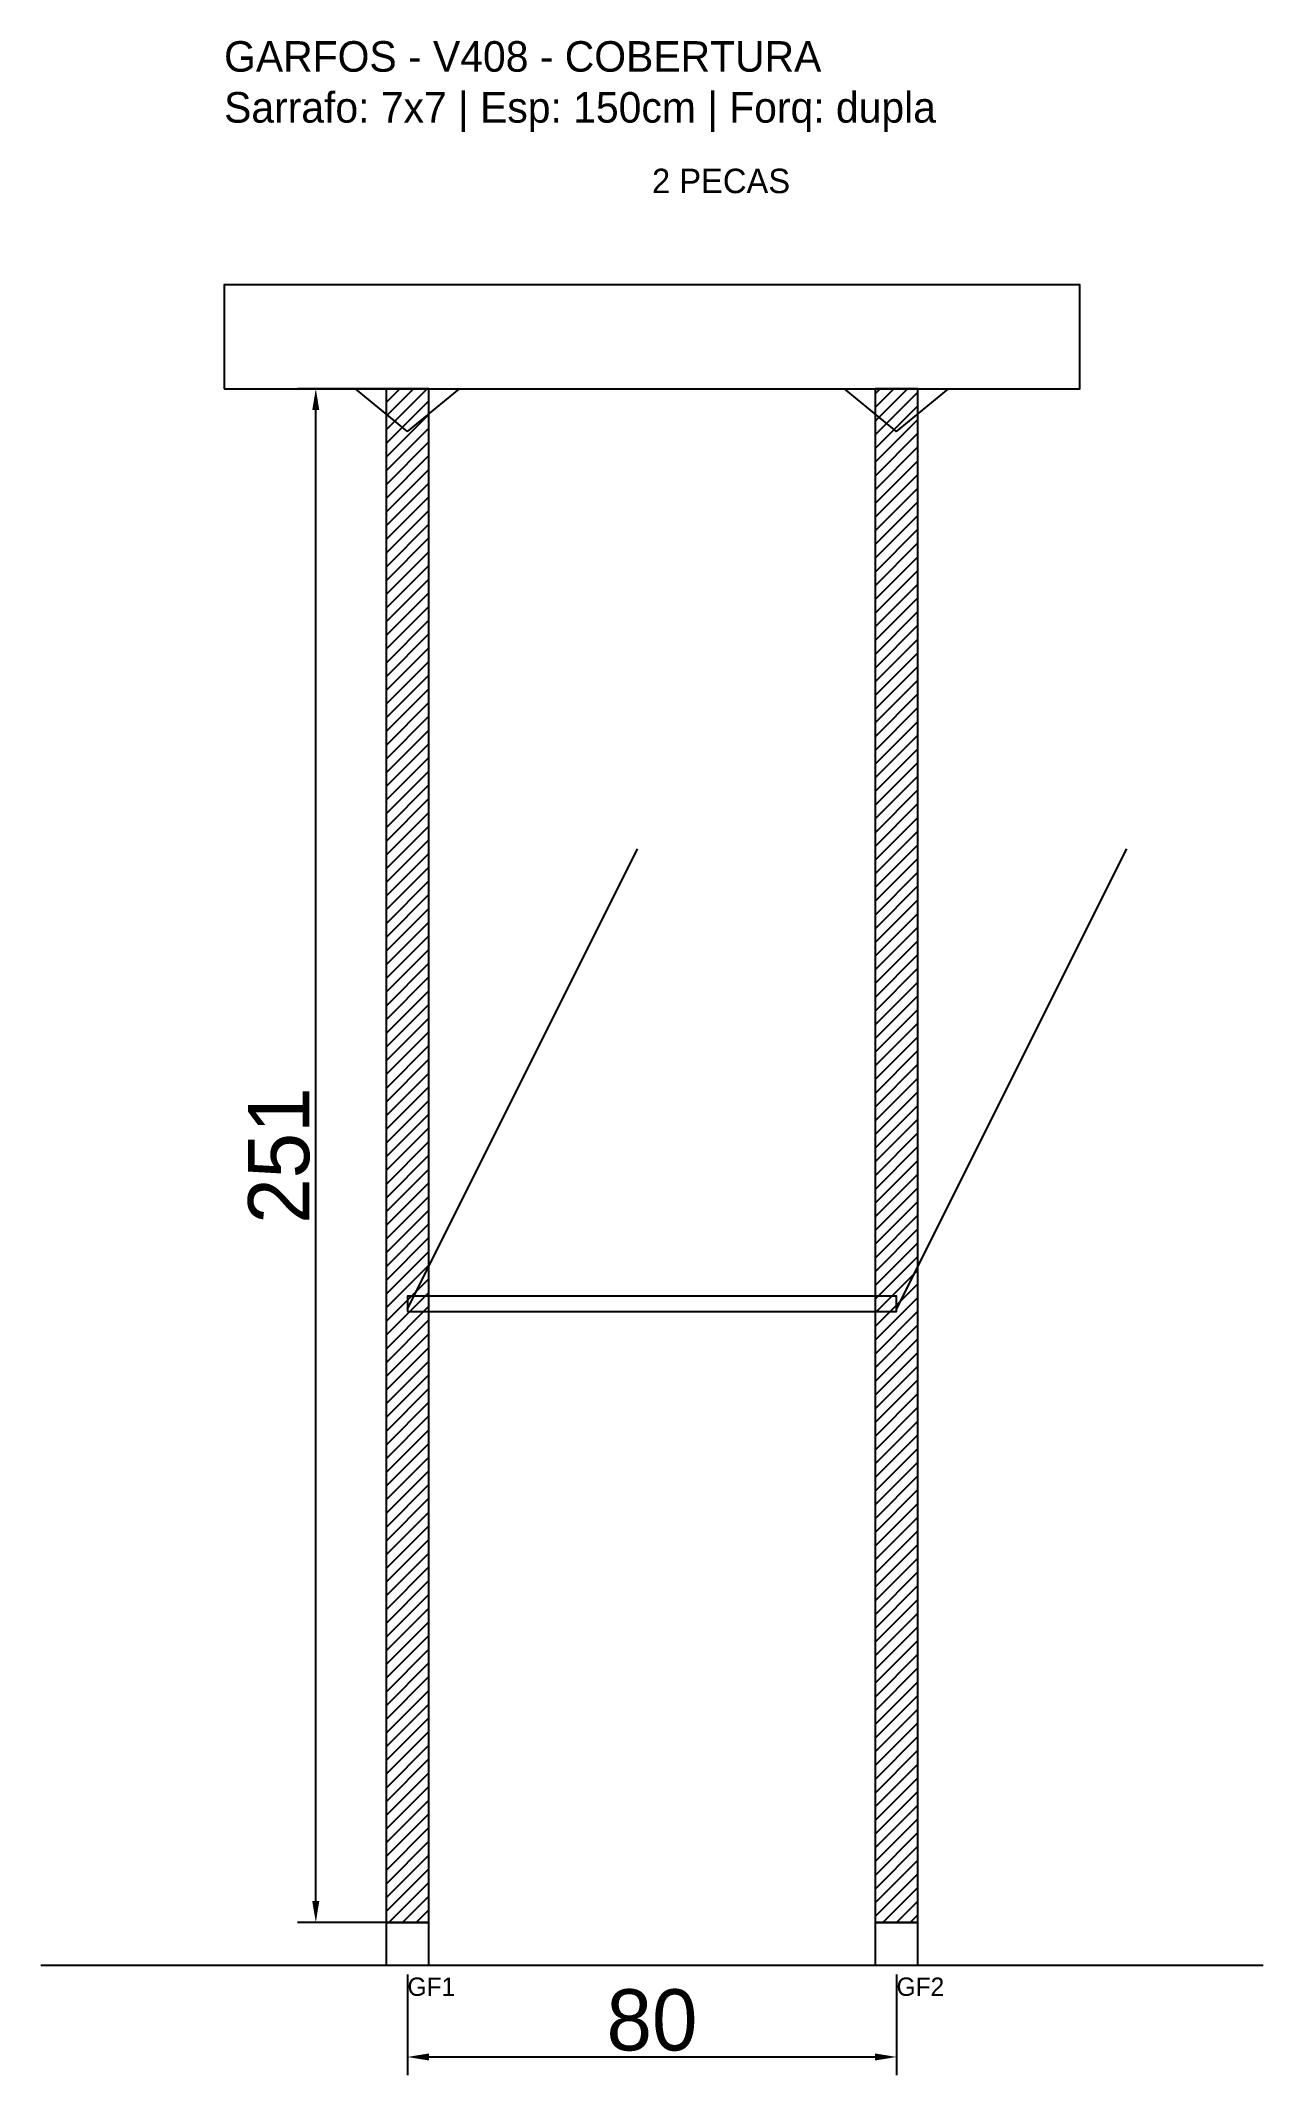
# Model space of a CAD drawing. Header units: metres. Extents: x -30 to 170, y -25 to 308.
import ezdxf

# ---------------------------------------------------------------- set-up
doc = ezdxf.new("R2010")
doc.units = ezdxf.units.M
for name, color, linetype in [('BARRA_ANCORAGEM', 1, 'Continuous'), ('COTA', 241, 'Continuous'), ('GARFOS OK', 3, 'Continuous'), ('NOME DA VIGA', 6, 'Continuous'), ('SARR_7x7', 40, 'Continuous'), ('TIRAS REESCORAMENTO', 252, 'Continuous'), ('VIGAS', 3, 'Continuous')]:
    doc.layers.add(name, color=color, linetype=linetype)
doc.dimstyles.new('EZ DXF', dxfattribs={"dimtxt": 10, "dimasz": 3.5, "dimexe": 3, "dimexo": 1.5, "dimgap": 1, "dimtad": 1, "dimdec": 1, "dimdsep": 46, "dimcen": 2.5, "dimazin": 3, "dimtfac": 1, "dimtmove": 0, "dimatfit": 3})

msp = doc.modelspace()

# ---------------------------------------------------------------- hatches: boundary and pattern name
at = {"layer": 'COTA'}
h = msp.add_hatch(dxfattribs=at)
h.set_pattern_fill('ANSI31', scale=0.5)
h.paths.add_polyline_path([(26.5, 0), (33.5, 0), (33.5, 251), (26.5, 251)])
h = msp.add_hatch(dxfattribs=at)
h.set_pattern_fill('ANSI31', scale=0.5)
h.paths.add_polyline_path([(106.5, 0), (113.5, 0), (113.5, 251), (106.5, 251)])

# ---------------------------------------------------------------- linework, layer by layer
at = {"layer": 'BARRA_ANCORAGEM'}
for p, q in [((30, 100.4), (67.65, 175.7)), ((110, 100.4), (147.65, 175.7))]:
    msp.add_line(p, q, dxfattribs=at)
at = {"layer": 'GARFOS OK'}
for p, q in [((30, 244), (21.5, 251)), ((21.5, 251), (38.5, 251)), ((30, 244), (38.5, 251)), ((110, 244), (101.5, 251)), ((101.5, 251), (118.5, 251)), ((110, 244), (118.5, 251))]:
    msp.add_line(p, q, dxfattribs=at)
at = {"layer": 'GARFOS OK', "linetype": 'CONTINUOUS'}
msp.add_line((-30, -7), (170, -7), dxfattribs=at)
at = {"layer": 'GARFOS OK'}
for points in [[(26.5, 0), (33.5, 0), (33.5, 251), (26.5, 251), (26.5, 0)], [(106.5, 0), (113.5, 0), (113.5, 251), (106.5, 251), (106.5, 0)]]:
    msp.add_lwpolyline(points, dxfattribs=at)
at = {"layer": 'SARR_7x7'}
for points in [[(26.5, -7), (33.5, -7), (33.5, 0), (26.5, 0), (26.5, -7)], [(106.5, -7), (113.5, -7), (113.5, 0), (106.5, 0), (106.5, -7)]]:
    msp.add_lwpolyline(points, dxfattribs=at)
at = {"layer": 'TIRAS REESCORAMENTO'}
msp.add_lwpolyline([(30, 100), (110, 100), (110, 102.5), (30, 102.5), (30, 100)], dxfattribs=at)
at = {"layer": 'VIGAS'}
msp.add_lwpolyline([(0, 251), (140, 251), (140, 268), (0, 268), (0, 251)], dxfattribs=at)

# ---------------------------------------------------------------- texts
at = {"layer": 'NOME DA VIGA'}
for s, height, p in [('2 PECAS', 4, (70, 283)), ('GF1', 3, (30, -12)), ('GF2', 3, (110, -12))]:
    msp.add_text(s, height=height, dxfattribs=at).set_placement(p)
at = {"layer": 'NOME DA VIGA', "insert": (0, 293), "char_height": 5, "attachment_point": 7}
msp.add_mtext('GARFOS - V408 - COBERTURA\\PSarrafo: 7x7 | Esp: 150cm | Forq: dupla', dxfattribs=at)

# ---------------------------------------------------------------- dimensions: what is measured, and where the dimension line sits
at = {"layer": 'COTA'}
msp.add_linear_dim(base=(15, 0), p1=(30, 0), p2=(30, 251), angle=90, dimstyle='EZ DXF', dxfattribs=at).render()
msp.add_linear_dim(base=(30, -22), p1=(30, -7), p2=(110, -7), dimstyle='EZ DXF', dxfattribs=at).render()

doc.saveas('drawing.dxf')
